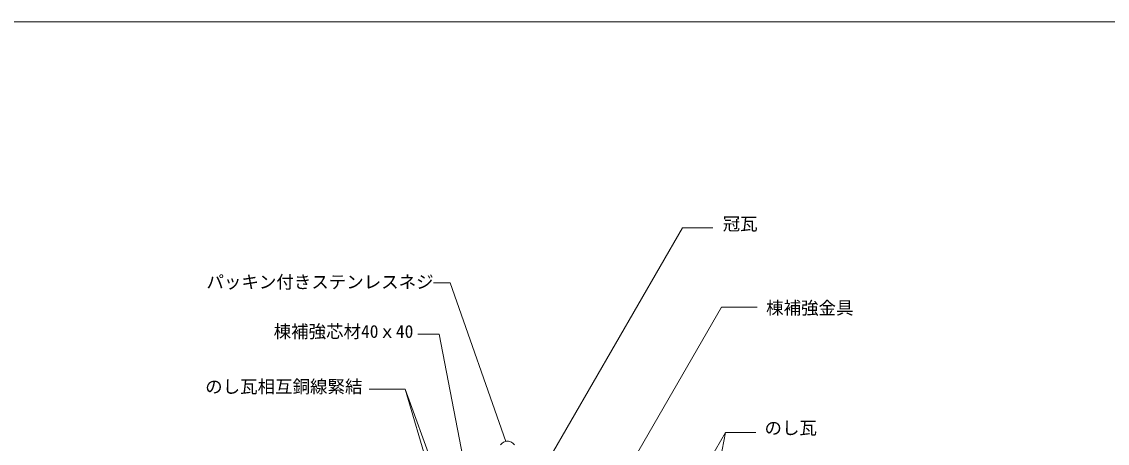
# Model space of a CAD drawing. Units: millimetres, scale not verified. Extents: x -203 to 197, y -138 to 132.
# Drawn here: x -97.5 to 57.8, y 71.4 to 131.6 of the extents above; entities that cross this region are included whole.
import ezdxf
from ezdxf.enums import TextEntityAlignment as Align

# ---------------------------------------------------------------- set-up
doc = ezdxf.new("R2010")
doc.units = ezdxf.units.MM
doc.header["$LTSCALE"] = 0.5
for name, color, linetype, lineweight in [('0-0', 5, 'Continuous', 18), ('1-3', 7, 'Continuous', 18), ('1-4', 7, 'Continuous', 18)]:
    doc.layers.add(name, color=color, linetype=linetype, lineweight=lineweight)
doc.styles.add('ＭＳ ゴシック', font='')
doc.styles.get('ＭＳ ゴシック').set_extended_font_data('MS Gothic')

msp = doc.modelspace()

# ---------------------------------------------------------------- linework, layer by layer
at = {"layer": '0-0'}
msp.add_line((-203.2432, 131.6351), (196.7568, 131.6351), dxfattribs=at)
at = {"layer": '1-3'}
for p, q in [((-36.2092, 94.3351), (-38.5733, 94.3351)), ((-28.2174, 71.6321), (-36.2092, 94.3351)), ((-37.7774, 86.9923), (-40.8469, 86.9923)), ((-30.0924, 47.2899), (-37.7774, 86.9923)), ((-28.1339, 71.6729), (-27.8675, 71.6729)), ((-7.2148, 54.901), (3.2039, 72.9467)), ((3.2039, 72.9467), (-4.2975, 35.098)), ((3.2039, 72.9467), (7.5313, 72.9467))]:
    msp.add_line(p, q, dxfattribs=at)
for points in [[(-22.1142, 69.0402), (-2.9812, 102.1795), (1.3736, 102.1795)], [(-24.5217, 43.8673), (2.5957, 90.836), (7.7009, 90.836)]]:
    msp.add_lwpolyline(points, dxfattribs=at)
msp.add_arc((-28.0071, 70.4866), 1.1945, 33.15562, 146.84438, dxfattribs=at)
at = {"layer": '1-4'}
for p, q in [((-42.6292, 79.1142), (-47.7721, 79.1142)), ((-42.6292, 79.1142), (-30.1754, 36.6323)), ((-31.604, 48.8229), (-42.6292, 79.1142))]:
    msp.add_line(p, q, dxfattribs=at)

# ---------------------------------------------------------------- texts
at = {"layer": '1-3', "style": 'ＭＳ ゴシック'}
for s, p in [('冠瓦', (2.7903, 101.2804)), ('パッキン付きステンレスネジ', (-71.0725, 92.9776)), ('棟補強金具', (9.0004, 89.2608)), ('棟補強芯材40ｘ40', (-61.4586, 85.9033)), ('のし瓦', (8.7702, 72.1082))]:
    msp.add_text(s, height=1.833, dxfattribs=at).set_placement(p, align=Align.BOTTOM_LEFT)
at = {"layer": '1-4', "style": 'ＭＳ ゴシック'}
msp.add_text('のし瓦相互銅線緊結', height=1.833, dxfattribs=at).set_placement((-71.2539, 78.0126), align=Align.BOTTOM_LEFT)

doc.saveas('drawing.dxf')
